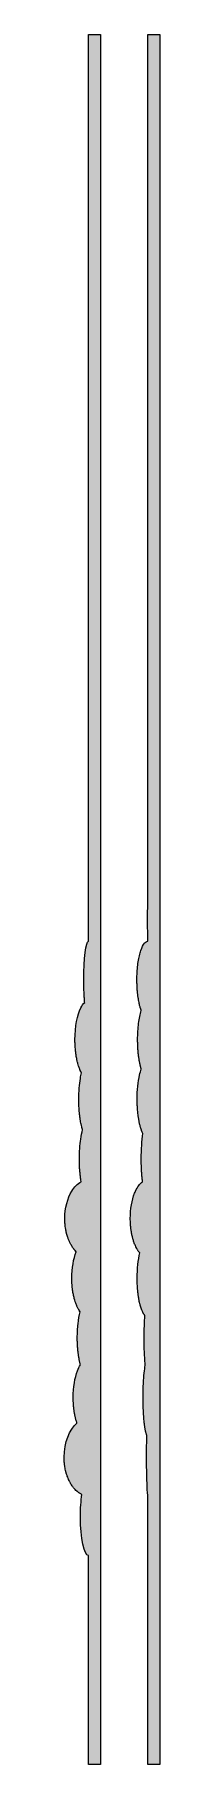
# Model space of a CAD drawing. Header units: inches. Extents: x -5 to 584, y 0 to 596.
# Drawn here: x 312 to 344, y 0 to 580 of the extents above; entities that cross this region are included whole.
import ezdxf

# ---------------------------------------------------------------- set-up
doc = ezdxf.new("R2010")
doc.units = ezdxf.units.IN
doc.header["$MEASUREMENT"] = 0
doc.layers.add('Layer 1', color=7, linetype='Continuous')

# ---------------------------------------------------------------- blocks, each defined once
blk = doc.blocks.new('block 2')
at = {"layer": 'Layer 1', "true_color": 0xff0000}
h = blk.add_hatch(color=1, dxfattribs=at)
h.dxf.hatch_style = 2
edge = h.paths.add_edge_path()
edge.add_spline(control_points=[(320, 580), (320, 580), (320, 580), (320, 580), (320, 580), (320, 316), (320, 316), (319.98, 316), (319.97, 312.16), (319.96, 306.87), (319.96, 305.64), (319.96, 304.35), (319.96, 303), (319.96, 301.65), (319.96, 300.36), (319.96, 299.13), (319.97, 293.84), (319.98, 290), (320, 290), (320, 290), (320, 276), (320, 276), (319.11, 276), (318.39, 270.18), (318.39, 263), (318.39, 262.37), (318.4, 261.76), (318.41, 261.16), (318.41, 261.02), (318.41, 260.89), (318.42, 260.75), (318.43, 260.16), (318.45, 259.59), (318.47, 259.04), (318.47, 258.96), (318.48, 258.89), (318.48, 258.81), (318.5, 258.31), (318.53, 257.82), (318.55, 257.35), (318.56, 257.28), (318.56, 257.21), (318.56, 257.14), (318.57, 257.1), (318.57, 257.07), (318.57, 257.03), (318.61, 256.52), (318.64, 256.03), (318.68, 255.56), (318.69, 255.53), (318.69, 255.49), (318.69, 255.46), (318.22, 255.06), (317.77, 254.45), (317.38, 253.67), (316.19, 251.32), (315.41, 247.42), (315.41, 243), (315.41, 243), (315.41, 242.99), (315.41, 242.99), (315.41, 242.46), (315.43, 241.95), (315.45, 241.44), (315.45, 241.28), (315.46, 241.13), (315.47, 240.97), (315.49, 240.6), (315.52, 240.24), (315.55, 239.89), (315.56, 239.73), (315.58, 239.57), (315.59, 239.42), (315.63, 239.01), (315.68, 238.62), (315.74, 238.23), (315.75, 238.15), (315.75, 238.07), (315.77, 237.99), (315.83, 237.54), (315.91, 237.09), (316, 236.66), (316.02, 236.54), (316.05, 236.43), (316.07, 236.31), (316.14, 236), (316.21, 235.69), (316.28, 235.4), (316.3, 235.33), (316.31, 235.26), (316.33, 235.19), (316.35, 235.13), (316.37, 235.08), (316.38, 235.02), (316.47, 234.72), (316.55, 234.43), (316.64, 234.16), (316.67, 234.07), (316.7, 233.98), (316.73, 233.89), (316.85, 233.54), (316.98, 233.22), (317.11, 232.91), (317.14, 232.84), (317.17, 232.77), (317.21, 232.71), (317.31, 232.47), (317.42, 232.25), (317.54, 232.04), (317.56, 232), (317.58, 231.95), (317.6, 231.91), (317.46, 231.33), (317.34, 230.7), (317.23, 230.02), (316.9, 228), (316.71, 225.59), (316.71, 223), (316.71, 222.51), (316.71, 222.04), (316.73, 221.56), (316.73, 221.41), (316.74, 221.25), (316.74, 221.1), (316.76, 220.79), (316.77, 220.47), (316.79, 220.17), (316.8, 219.99), (316.81, 219.82), (316.82, 219.65), (316.84, 219.37), (316.86, 219.09), (316.88, 218.82), (316.9, 218.65), (316.91, 218.48), (316.93, 218.31), (316.96, 218.04), (316.98, 217.78), (317.01, 217.53), (317.03, 217.37), (317.05, 217.2), (317.07, 217.05), (317.11, 216.79), (317.15, 216.53), (317.18, 216.29), (317.2, 216.15), (317.22, 216), (317.25, 215.87), (317.3, 215.58), (317.35, 215.31), (317.4, 215.03), (317.42, 214.95), (317.43, 214.86), (317.45, 214.77), (317.52, 214.42), (317.6, 214.09), (317.68, 213.77), (317.7, 213.7), (317.72, 213.63), (317.74, 213.55), (317.81, 213.32), (317.87, 213.09), (317.94, 212.88), (317.94, 212.85), (317.95, 212.82), (317.96, 212.79), (317.72, 211.89), (317.51, 210.84), (317.34, 209.67), (317.06, 207.72), (316.9, 205.44), (316.9, 203), (316.9, 202.36), (316.92, 201.74), (316.94, 201.12), (316.94, 200.99), (316.95, 200.86), (316.95, 200.73), (316.98, 200.14), (317.01, 199.55), (317.05, 198.99), (317.06, 198.9), (317.07, 198.81), (317.08, 198.72), (317.12, 198.21), (317.17, 197.72), (317.23, 197.24), (317.24, 197.15), (317.25, 197.05), (317.26, 196.96), (317.32, 196.45), (317.4, 195.96), (317.48, 195.48), (317.48, 195.44), (317.49, 195.39), (317.49, 195.35), (316.3, 194.71), (315.23, 193.62), (314.35, 192.21), (312.9, 189.86), (312, 186.6), (312, 183), (312, 182.47), (312.03, 181.94), (312.06, 181.43), (312.08, 181.27), (312.09, 181.12), (312.11, 180.96), (312.14, 180.59), (312.19, 180.23), (312.24, 179.86), (312.27, 179.71), (312.29, 179.56), (312.32, 179.41), (312.39, 178.98), (312.48, 178.55), (312.58, 178.14), (312.6, 178.09), (312.61, 178.03), (312.62, 177.98), (312.74, 177.51), (312.88, 177.07), (313.03, 176.64), (313.07, 176.51), (313.12, 176.39), (313.16, 176.27), (313.28, 175.96), (313.4, 175.66), (313.54, 175.36), (313.59, 175.23), (313.65, 175.11), (313.71, 174.99), (313.86, 174.67), (314.03, 174.36), (314.2, 174.07), (314.24, 174), (314.27, 173.93), (314.31, 173.86), (314.52, 173.51), (314.75, 173.19), (314.99, 172.88), (315.05, 172.79), (315.12, 172.72), (315.18, 172.64), (315.36, 172.42), (315.55, 172.21), (315.74, 172.01), (315.79, 171.96), (315.83, 171.91), (315.87, 171.86), (314.93, 169.54), (314.35, 166.43), (314.35, 163), (314.35, 162.46), (314.37, 161.93), (314.4, 161.4), (314.41, 161.25), (314.42, 161.09), (314.43, 160.94), (314.46, 160.56), (314.49, 160.18), (314.53, 159.8), (314.55, 159.66), (314.56, 159.51), (314.58, 159.37), (314.64, 158.87), (314.71, 158.39), (314.8, 157.92), (314.81, 157.89), (314.81, 157.87), (314.82, 157.84), (314.9, 157.4), (315, 156.98), (315.1, 156.56), (315.13, 156.43), (315.17, 156.31), (315.2, 156.18), (315.29, 155.86), (315.38, 155.54), (315.48, 155.24), (315.51, 155.13), (315.55, 155.02), (315.59, 154.91), (315.72, 154.51), (315.86, 154.14), (316.02, 153.78), (316.04, 153.74), (316.05, 153.71), (316.07, 153.67), (316.21, 153.36), (316.36, 153.07), (316.51, 152.79), (316.53, 152.75), (316.55, 152.7), (316.57, 152.66), (316.61, 152.61), (316.64, 152.57), (316.67, 152.52), (316.8, 152.29), (316.94, 152.08), (317.08, 151.89), (317.12, 151.84), (317.15, 151.78), (317.18, 151.73), (316.88, 150.58), (316.63, 149.24), (316.46, 147.76), (316.29, 146.29), (316.2, 144.68), (316.2, 143), (316.2, 142.56), (316.2, 142.12), (316.22, 141.69), (316.22, 141.55), (316.23, 141.42), (316.23, 141.28), (316.24, 140.99), (316.26, 140.7), (316.27, 140.42), (316.28, 140.25), (316.3, 140.09), (316.31, 139.93), (316.33, 139.68), (316.34, 139.43), (316.36, 139.19), (316.38, 139.02), (316.4, 138.85), (316.41, 138.69), (316.44, 138.46), (316.46, 138.23), (316.49, 138.01), (316.51, 137.84), (316.53, 137.68), (316.56, 137.51), (316.58, 137.33), (316.6, 137.14), (316.63, 136.97), (316.63, 136.94), (316.64, 136.91), (316.64, 136.88), (316.67, 136.72), (316.7, 136.56), (316.73, 136.4), (316.76, 136.21), (316.79, 136.01), (316.83, 135.82), (316.86, 135.67), (316.89, 135.52), (316.92, 135.37), (316.96, 135.19), (317, 135), (317.04, 134.83), (317.08, 134.68), (317.11, 134.55), (317.15, 134.41), (317.18, 134.28), (317.22, 134.14), (317.25, 134.02), (316.89, 133.44), (316.55, 132.76), (316.26, 131.98), (315.37, 129.64), (314.82, 126.48), (314.82, 123), (314.82, 122.57), (314.83, 122.14), (314.85, 121.73), (314.85, 121.59), (314.86, 121.45), (314.87, 121.32), (314.89, 121.04), (314.9, 120.76), (314.92, 120.49), (314.93, 120.33), (314.95, 120.17), (314.97, 120.01), (314.99, 119.77), (315.01, 119.52), (315.04, 119.29), (315.06, 119.12), (315.08, 118.96), (315.1, 118.8), (315.14, 118.58), (315.17, 118.35), (315.2, 118.13), (315.23, 117.97), (315.26, 117.81), (315.28, 117.66), (315.32, 117.45), (315.36, 117.24), (315.4, 117.03), (315.44, 116.88), (315.47, 116.72), (315.5, 116.57), (315.55, 116.37), (315.6, 116.18), (315.65, 115.99), (315.68, 115.84), (315.72, 115.7), (315.76, 115.55), (315.81, 115.36), (315.87, 115.18), (315.93, 115), (315.97, 114.87), (316.01, 114.73), (316.05, 114.6), (316.07, 114.55), (316.08, 114.5), (316.1, 114.45), (313.52, 112.26), (311.76, 107.95), (311.76, 103), (311.76, 102.58), (311.78, 102.18), (311.8, 101.77), (311.81, 101.64), (311.82, 101.51), (311.83, 101.39), (311.86, 101.11), (311.88, 100.84), (311.91, 100.57), (311.93, 100.42), (311.95, 100.28), (311.97, 100.13), (312.01, 99.88), (312.05, 99.63), (312.09, 99.38), (312.12, 99.25), (312.14, 99.11), (312.17, 98.97), (312.23, 98.71), (312.29, 98.45), (312.35, 98.2), (312.38, 98.09), (312.4, 97.97), (312.43, 97.87), (312.53, 97.51), (312.64, 97.16), (312.75, 96.82), (312.77, 96.78), (312.79, 96.74), (312.8, 96.7), (312.9, 96.4), (313.02, 96.11), (313.14, 95.83), (313.18, 95.72), (313.23, 95.61), (313.28, 95.51), (313.37, 95.3), (313.47, 95.09), (313.57, 94.89), (313.63, 94.78), (313.69, 94.67), (313.75, 94.56), (313.85, 94.37), (313.96, 94.18), (314.07, 94), (314.13, 93.9), (314.19, 93.8), (314.25, 93.7), (314.38, 93.51), (314.51, 93.32), (314.64, 93.14), (314.69, 93.07), (314.74, 93), (314.8, 92.93), (314.98, 92.69), (315.18, 92.45), (315.38, 92.24), (315.42, 92.2), (315.46, 92.16), (315.5, 92.12), (315.66, 91.95), (315.83, 91.79), (316.01, 91.63), (316.08, 91.57), (316.16, 91.51), (316.23, 91.45), (316.38, 91.33), (316.52, 91.22), (316.67, 91.11), (316.76, 91.05), (316.84, 91), (316.93, 90.94), (317.08, 90.85), (317.23, 90.76), (317.39, 90.68), (317.47, 90.63), (317.56, 90.59), (317.64, 90.55), (317.68, 90.53), (317.72, 90.51), (317.76, 90.49), (317.44, 88.37), (317.25, 85.79), (317.25, 83), (317.25, 75.82), (318.48, 70), (320, 70), (320, 70), (320, 0), (320, 0), (320, 0), (324, 0), (324, 0), (324, 0), (324, 0), (324, 0), (324, 0), (324, 580), (324, 580), (324, 580), (324, 580), (324, 580), (324, 580), (320, 580), (320, 580)], knot_values=[0, 0, 0, 0, 1, 1, 1, 2, 2, 2, 3, 3, 3, 4, 4, 4, 5, 5, 5, 6, 6, 6, 7, 7, 7, 8, 8, 8, 9, 9, 9, 10, 10, 10, 11, 11, 11, 12, 12, 12, 13, 13, 13, 14, 14, 14, 15, 15, 15, 16, 16, 16, 17, 17, 17, 18, 18, 18, 19, 19, 19, 20, 20, 20, 21, 21, 21, 22, 22, 22, 23, 23, 23, 24, 24, 24, 25, 25, 25, 26, 26, 26, 27, 27, 27, 28, 28, 28, 29, 29, 29, 30, 30, 30, 31, 31, 31, 32, 32, 32, 33, 33, 33, 34, 34, 34, 35, 35, 35, 36, 36, 36, 37, 37, 37, 38, 38, 38, 39, 39, 39, 40, 40, 40, 41, 41, 41, 42, 42, 42, 43, 43, 43, 44, 44, 44, 45, 45, 45, 46, 46, 46, 47, 47, 47, 48, 48, 48, 49, 49, 49, 50, 50, 50, 51, 51, 51, 52, 52, 52, 53, 53, 53, 54, 54, 54, 55, 55, 55, 56, 56, 56, 57, 57, 57, 58, 58, 58, 59, 59, 59, 60, 60, 60, 61, 61, 61, 62, 62, 62, 63, 63, 63, 64, 64, 64, 65, 65, 65, 66, 66, 66, 67, 67, 67, 68, 68, 68, 69, 69, 69, 70, 70, 70, 71, 71, 71, 72, 72, 72, 73, 73, 73, 74, 74, 74, 75, 75, 75, 76, 76, 76, 77, 77, 77, 78, 78, 78, 79, 79, 79, 80, 80, 80, 81, 81, 81, 82, 82, 82, 83, 83, 83, 84, 84, 84, 85, 85, 85, 86, 86, 86, 87, 87, 87, 88, 88, 88, 89, 89, 89, 90, 90, 90, 91, 91, 91, 92, 92, 92, 93, 93, 93, 94, 94, 94, 95, 95, 95, 96, 96, 96, 97, 97, 97, 98, 98, 98, 99, 99, 99, 100, 100, 100, 101, 101, 101, 102, 102, 102, 103, 103, 103, 104, 104, 104, 105, 105, 105, 106, 106, 106, 107, 107, 107, 108, 108, 108, 109, 109, 109, 110, 110, 110, 111, 111, 111, 112, 112, 112, 113, 113, 113, 114, 114, 114, 115, 115, 115, 116, 116, 116, 117, 117, 117, 118, 118, 118, 119, 119, 119, 120, 120, 120, 121, 121, 121, 122, 122, 122, 123, 123, 123, 124, 124, 124, 125, 125, 125, 126, 126, 126, 127, 127, 127, 128, 128, 128, 129, 129, 129, 130, 130, 130, 131, 131, 131, 132, 132, 132, 133, 133, 133, 134, 134, 134, 135, 135, 135, 136, 136, 136, 137, 137, 137, 138, 138, 138, 139, 139, 139, 140, 140, 140, 141, 141, 141, 142, 142, 142, 143, 143, 143, 144, 144, 144, 145, 145, 145, 146, 146, 146, 147, 147, 147, 148, 148, 148, 149, 149, 149, 150, 150, 150, 151, 151, 151, 152, 152, 152, 153, 153, 153, 154, 154, 154, 155, 155, 155, 156, 156, 156, 157, 157, 157, 158, 158, 158, 159, 159, 159, 160, 160, 160, 161, 161, 161, 162, 162, 162, 163, 163, 163, 164, 164, 164, 165, 165, 165, 166, 166, 166, 167, 167, 167, 168, 168, 168, 169, 169, 169, 170, 170, 170, 171, 171, 171, 172, 172, 172, 172], degree=3, periodic=1)
h = blk.add_hatch(color=1, dxfattribs=at)
h.dxf.hatch_style = 2
edge = h.paths.add_edge_path()
edge.add_spline(control_points=[(340, 316), (339.96, 316), (339.92, 310.18), (339.92, 303), (339.92, 302.56), (339.92, 302.13), (339.92, 301.7), (339.92, 301.56), (339.92, 301.42), (339.92, 301.28), (339.92, 301.02), (339.92, 300.75), (339.92, 300.5), (339.92, 300.33), (339.92, 300.17), (339.92, 300.01), (339.92, 299.73), (339.92, 299.45), (339.93, 299.18), (339.93, 299.11), (339.93, 299.03), (339.93, 298.96), (339.93, 298.72), (339.93, 298.49), (339.93, 298.26), (339.93, 298.19), (339.93, 298.12), (339.93, 298.05), (339.93, 297.94), (339.93, 297.83), (339.93, 297.72), (339.93, 297.45), (339.93, 297.19), (339.93, 296.93), (339.93, 296.8), (339.93, 296.67), (339.93, 296.55), (339.93, 296.35), (339.93, 296.15), (339.93, 295.96), (339.93, 295.79), (339.94, 295.62), (339.94, 295.46), (339.94, 295.29), (339.94, 295.13), (339.94, 294.96), (339.94, 294.82), (339.94, 294.67), (339.94, 294.53), (339.94, 294.46), (339.94, 294.37), (339.94, 294.3), (339.93, 293.74), (339.92, 293.05), (339.92, 292.27), (339.91, 291.09), (339.9, 289.68), (339.89, 288.11), (339.89, 286.54), (339.88, 284.81), (339.88, 283), (339.88, 282.9), (339.88, 282.81), (339.88, 282.72), (339.88, 282.25), (339.88, 281.8), (339.88, 281.35), (339.88, 281.17), (339.88, 281), (339.88, 280.83), (339.88, 280.42), (339.89, 280.02), (339.89, 279.63), (339.89, 279.48), (339.89, 279.32), (339.89, 279.17), (339.89, 278.67), (339.89, 278.18), (339.89, 277.7), (339.89, 277.66), (339.89, 277.62), (339.89, 277.58), (339.89, 277.5), (339.89, 277.43), (339.89, 277.35), (339.9, 276.98), (339.9, 276.62), (339.9, 276.26), (339.9, 276.18), (339.9, 276.08), (339.9, 276), (339.52, 275.96), (339.16, 275.73), (338.82, 275.33), (338.36, 274.8), (337.95, 273.98), (337.59, 272.92), (337.5, 272.65), (337.42, 272.37), (337.33, 272.08), (337.17, 271.49), (337.02, 270.85), (336.89, 270.17), (336.76, 269.48), (336.65, 268.75), (336.56, 267.98), (336.38, 266.45), (336.27, 264.77), (336.27, 263), (336.27, 262.99), (336.27, 262.98), (336.27, 262.97), (336.28, 262.5), (336.28, 262.03), (336.3, 261.56), (336.3, 261.4), (336.31, 261.25), (336.32, 261.09), (336.33, 260.78), (336.35, 260.47), (336.37, 260.17), (336.38, 259.99), (336.39, 259.82), (336.4, 259.64), (336.43, 259.36), (336.45, 259.09), (336.48, 258.82), (336.48, 258.74), (336.49, 258.65), (336.5, 258.57), (336.51, 258.48), (336.52, 258.39), (336.53, 258.3), (336.56, 258.04), (336.59, 257.78), (336.62, 257.52), (336.65, 257.36), (336.67, 257.2), (336.69, 257.04), (336.73, 256.78), (336.77, 256.53), (336.82, 256.28), (336.83, 256.17), (336.85, 256.06), (336.87, 255.96), (336.87, 255.93), (336.88, 255.9), (336.89, 255.86), (336.94, 255.57), (337, 255.29), (337.06, 255.01), (337.08, 254.93), (337.1, 254.84), (337.12, 254.76), (337.2, 254.42), (337.29, 254.08), (337.38, 253.77), (337.38, 253.75), (337.39, 253.74), (337.39, 253.73), (337.41, 253.66), (337.43, 253.59), (337.46, 253.52), (337.52, 253.3), (337.59, 253.08), (337.67, 252.87), (337.68, 252.84), (337.69, 252.8), (337.7, 252.78), (337.33, 251.58), (337.04, 250.11), (336.83, 248.46), (336.62, 246.8), (336.51, 244.95), (336.51, 243), (336.51, 242.98), (336.51, 242.97), (336.51, 242.95), (336.51, 242.5), (336.52, 242.05), (336.53, 241.61), (336.54, 241.45), (336.54, 241.29), (336.55, 241.13), (336.56, 240.84), (336.57, 240.54), (336.59, 240.26), (336.6, 240.07), (336.61, 239.9), (336.63, 239.72), (336.64, 239.46), (336.66, 239.2), (336.68, 238.95), (336.7, 238.77), (336.72, 238.59), (336.74, 238.41), (336.76, 238.17), (336.79, 237.94), (336.81, 237.71), (336.84, 237.53), (336.86, 237.36), (336.88, 237.18), (336.91, 236.96), (336.94, 236.74), (336.98, 236.53), (337, 236.36), (337.03, 236.19), (337.06, 236.03), (337.09, 235.82), (337.13, 235.62), (337.17, 235.41), (337.2, 235.26), (337.23, 235.11), (337.26, 234.96), (337.3, 234.76), (337.35, 234.57), (337.39, 234.38), (337.41, 234.29), (337.43, 234.19), (337.46, 234.1), (337.47, 234.05), (337.48, 234.01), (337.49, 233.97), (337.54, 233.78), (337.59, 233.6), (337.64, 233.43), (337.67, 233.34), (337.69, 233.24), (337.72, 233.15), (337.51, 232.56), (337.32, 231.88), (337.16, 231.14), (336.65, 228.91), (336.35, 226.08), (336.35, 223), (336.35, 223), (336.35, 222.99), (336.35, 222.99), (336.35, 222.44), (336.37, 221.9), (336.38, 221.36), (336.39, 221.21), (336.4, 221.06), (336.4, 220.9), (336.42, 220.49), (336.45, 220.08), (336.48, 219.69), (336.49, 219.56), (336.49, 219.43), (336.5, 219.31), (336.55, 218.8), (336.6, 218.31), (336.65, 217.84), (336.67, 217.74), (336.68, 217.65), (336.69, 217.55), (336.74, 217.17), (336.8, 216.79), (336.86, 216.43), (336.88, 216.3), (336.9, 216.17), (336.92, 216.04), (336.99, 215.67), (337.06, 215.3), (337.14, 214.96), (337.15, 214.9), (337.16, 214.83), (337.18, 214.78), (337.27, 214.38), (337.37, 214.01), (337.47, 213.65), (337.5, 213.56), (337.53, 213.47), (337.55, 213.38), (337.64, 213.11), (337.72, 212.85), (337.81, 212.62), (337.84, 212.53), (337.87, 212.44), (337.91, 212.36), (338.02, 212.07), (338.15, 211.79), (338.27, 211.55), (338.28, 211.54), (338.28, 211.53), (338.28, 211.53), (337.94, 209.24), (337.73, 206.26), (337.73, 203), (337.73, 203), (337.73, 202.99), (337.73, 202.99), (337.73, 202.36), (337.74, 201.74), (337.75, 201.13), (337.76, 201), (337.76, 200.86), (337.76, 200.73), (337.78, 200.14), (337.8, 199.56), (337.84, 199), (337.84, 198.91), (337.85, 198.82), (337.85, 198.73), (337.88, 198.23), (337.92, 197.74), (337.96, 197.26), (337.97, 197.17), (337.98, 197.07), (337.99, 196.97), (338.03, 196.46), (338.09, 195.97), (338.14, 195.5), (338.15, 195.46), (338.15, 195.41), (338.16, 195.37), (337.26, 194.73), (336.46, 193.65), (335.8, 192.23), (335.7, 192), (335.59, 191.75), (335.49, 191.5), (334.59, 189.22), (334.04, 186.25), (334.04, 183), (334.04, 183), (334.04, 183), (334.04, 182.99), (334.04, 182.44), (334.06, 181.89), (334.09, 181.35), (334.1, 181.2), (334.11, 181.05), (334.12, 180.9), (334.16, 180.47), (334.2, 180.06), (334.25, 179.65), (334.26, 179.53), (334.27, 179.41), (334.29, 179.29), (334.36, 178.79), (334.44, 178.29), (334.54, 177.82), (334.56, 177.71), (334.58, 177.61), (334.6, 177.51), (334.68, 177.13), (334.77, 176.76), (334.87, 176.4), (334.91, 176.27), (334.94, 176.14), (334.98, 176.02), (335.1, 175.6), (335.23, 175.2), (335.37, 174.83), (335.38, 174.8), (335.38, 174.78), (335.39, 174.76), (335.39, 174.76), (335.39, 174.75), (335.39, 174.75), (335.54, 174.35), (335.71, 173.98), (335.88, 173.62), (335.93, 173.52), (335.98, 173.43), (336.03, 173.33), (336.16, 173.06), (336.31, 172.8), (336.46, 172.56), (336.51, 172.48), (336.55, 172.4), (336.6, 172.33), (336.79, 172.04), (337, 171.76), (337.21, 171.52), (337.22, 171.51), (337.23, 171.49), (337.24, 171.48), (336.69, 169.2), (336.35, 166.24), (336.35, 163), (336.35, 162.59), (336.36, 162.18), (336.37, 161.78), (336.37, 161.65), (336.38, 161.52), (336.38, 161.39), (336.39, 161.12), (336.4, 160.84), (336.42, 160.57), (336.43, 160.43), (336.43, 160.29), (336.44, 160.15), (336.46, 159.89), (336.48, 159.64), (336.5, 159.39), (336.51, 159.26), (336.52, 159.12), (336.53, 158.99), (336.54, 158.93), (336.54, 158.87), (336.55, 158.8), (336.57, 158.58), (336.59, 158.37), (336.62, 158.15), (336.63, 158.07), (336.64, 157.98), (336.65, 157.9), (336.69, 157.56), (336.73, 157.23), (336.78, 156.9), (336.78, 156.89), (336.78, 156.87), (336.79, 156.85), (336.8, 156.77), (336.81, 156.69), (336.83, 156.61), (336.86, 156.41), (336.89, 156.21), (336.92, 156.02), (336.93, 155.96), (336.94, 155.91), (336.95, 155.86), (336.98, 155.74), (337, 155.64), (337.02, 155.53), (337.06, 155.32), (337.1, 155.11), (337.15, 154.91), (337.17, 154.8), (337.2, 154.7), (337.22, 154.59), (337.24, 154.52), (337.25, 154.45), (337.27, 154.39), (337.3, 154.25), (337.34, 154.13), (337.37, 154), (337.39, 153.92), (337.42, 153.83), (337.44, 153.74), (337.45, 153.71), (337.46, 153.68), (337.47, 153.65), (337.53, 153.41), (337.61, 153.19), (337.68, 152.97), (337.68, 152.97), (337.68, 152.97), (337.68, 152.96), (337.76, 152.72), (337.85, 152.5), (337.94, 152.28), (337.97, 152.21), (338, 152.15), (338.02, 152.08), (338.09, 151.94), (338.15, 151.8), (338.22, 151.67), (338.25, 151.6), (338.28, 151.53), (338.32, 151.47), (338.38, 151.35), (338.45, 151.24), (338.51, 151.13), (338.55, 151.08), (338.58, 151.02), (338.62, 150.97), (338.7, 150.86), (338.77, 150.76), (338.85, 150.66), (338.88, 150.63), (338.9, 150.6), (338.93, 150.57), (338.94, 150.57), (338.94, 150.56), (338.95, 150.55), (338.79, 148.42), (338.71, 145.82), (338.71, 143), (338.71, 141.31), (338.74, 139.71), (338.8, 138.23), (338.8, 138.14), (338.8, 138.03), (338.81, 137.94), (338.84, 137.28), (338.87, 136.65), (338.91, 136.06), (338.91, 135.95), (338.92, 135.84), (338.93, 135.73), (338.93, 135.66), (338.94, 135.6), (338.94, 135.53), (338.98, 134.92), (339.03, 134.34), (339.08, 133.81), (338.81, 132.35), (338.59, 130.25), (338.47, 127.79), (338.39, 126.3), (338.35, 124.69), (338.35, 123), (338.35, 122.58), (338.36, 122.17), (338.36, 121.76), (338.36, 121.62), (338.37, 121.49), (338.37, 121.35), (338.37, 121.08), (338.38, 120.81), (338.38, 120.55), (338.39, 120.4), (338.39, 120.25), (338.4, 120.1), (338.4, 119.85), (338.41, 119.61), (338.42, 119.36), (338.42, 119.22), (338.43, 119.07), (338.44, 118.92), (338.45, 118.68), (338.46, 118.45), (338.47, 118.21), (338.48, 118.08), (338.48, 117.94), (338.49, 117.8), (338.5, 117.55), (338.52, 117.3), (338.54, 117.06), (338.54, 116.95), (338.55, 116.85), (338.56, 116.75), (338.58, 116.4), (338.61, 116.07), (338.63, 115.75), (338.64, 115.7), (338.64, 115.66), (338.64, 115.62), (338.67, 115.34), (338.69, 115.07), (338.72, 114.81), (338.73, 114.71), (338.74, 114.61), (338.75, 114.51), (338.78, 114.32), (338.8, 114.12), (338.82, 113.94), (338.83, 113.83), (338.85, 113.73), (338.86, 113.63), (338.88, 113.46), (338.91, 113.29), (338.93, 113.14), (338.94, 113.04), (338.96, 112.94), (338.97, 112.84), (339, 112.69), (339.02, 112.54), (339.05, 112.39), (339.06, 112.31), (339.08, 112.23), (339.09, 112.15), (339.12, 111.99), (339.15, 111.85), (339.19, 111.71), (339.2, 111.65), (339.21, 111.6), (339.22, 111.55), (339.26, 111.36), (339.31, 111.19), (339.36, 111.04), (339.37, 111), (339.38, 110.98), (339.39, 110.94), (339.42, 110.83), (339.46, 110.72), (339.5, 110.62), (339.51, 110.58), (339.53, 110.55), (339.55, 110.51), (339.57, 110.46), (339.59, 110.4), (339.61, 110.36), (339.56, 108.27), (339.53, 105.73), (339.53, 103), (339.53, 95.82), (339.74, 90), (340, 90), (340, 90), (340, 0), (340, 0), (340, 0), (344, 0), (344, 0), (344, 0), (344, 580), (344, 580), (344, 580), (340, 580), (340, 580), (340, 580), (340, 316), (340, 316)], knot_values=[0, 0, 0, 0, 1, 1, 1, 2, 2, 2, 3, 3, 3, 4, 4, 4, 5, 5, 5, 6, 6, 6, 7, 7, 7, 8, 8, 8, 9, 9, 9, 10, 10, 10, 11, 11, 11, 12, 12, 12, 13, 13, 13, 14, 14, 14, 15, 15, 15, 16, 16, 16, 17, 17, 17, 18, 18, 18, 19, 19, 19, 20, 20, 20, 21, 21, 21, 22, 22, 22, 23, 23, 23, 24, 24, 24, 25, 25, 25, 26, 26, 26, 27, 27, 27, 28, 28, 28, 29, 29, 29, 30, 30, 30, 31, 31, 31, 32, 32, 32, 33, 33, 33, 34, 34, 34, 35, 35, 35, 36, 36, 36, 37, 37, 37, 38, 38, 38, 39, 39, 39, 40, 40, 40, 41, 41, 41, 42, 42, 42, 43, 43, 43, 44, 44, 44, 45, 45, 45, 46, 46, 46, 47, 47, 47, 48, 48, 48, 49, 49, 49, 50, 50, 50, 51, 51, 51, 52, 52, 52, 53, 53, 53, 54, 54, 54, 55, 55, 55, 56, 56, 56, 57, 57, 57, 58, 58, 58, 59, 59, 59, 60, 60, 60, 61, 61, 61, 62, 62, 62, 63, 63, 63, 64, 64, 64, 65, 65, 65, 66, 66, 66, 67, 67, 67, 68, 68, 68, 69, 69, 69, 70, 70, 70, 71, 71, 71, 72, 72, 72, 73, 73, 73, 74, 74, 74, 75, 75, 75, 76, 76, 76, 77, 77, 77, 78, 78, 78, 79, 79, 79, 80, 80, 80, 81, 81, 81, 82, 82, 82, 83, 83, 83, 84, 84, 84, 85, 85, 85, 86, 86, 86, 87, 87, 87, 88, 88, 88, 89, 89, 89, 90, 90, 90, 91, 91, 91, 92, 92, 92, 93, 93, 93, 94, 94, 94, 95, 95, 95, 96, 96, 96, 97, 97, 97, 98, 98, 98, 99, 99, 99, 100, 100, 100, 101, 101, 101, 102, 102, 102, 103, 103, 103, 104, 104, 104, 105, 105, 105, 106, 106, 106, 107, 107, 107, 108, 108, 108, 109, 109, 109, 110, 110, 110, 111, 111, 111, 112, 112, 112, 113, 113, 113, 114, 114, 114, 115, 115, 115, 116, 116, 116, 117, 117, 117, 118, 118, 118, 119, 119, 119, 120, 120, 120, 121, 121, 121, 122, 122, 122, 123, 123, 123, 124, 124, 124, 125, 125, 125, 126, 126, 126, 127, 127, 127, 128, 128, 128, 129, 129, 129, 130, 130, 130, 131, 131, 131, 132, 132, 132, 133, 133, 133, 134, 134, 134, 135, 135, 135, 136, 136, 136, 137, 137, 137, 138, 138, 138, 139, 139, 139, 140, 140, 140, 141, 141, 141, 142, 142, 142, 143, 143, 143, 144, 144, 144, 145, 145, 145, 146, 146, 146, 147, 147, 147, 148, 148, 148, 149, 149, 149, 150, 150, 150, 151, 151, 151, 152, 152, 152, 153, 153, 153, 154, 154, 154, 155, 155, 155, 156, 156, 156, 157, 157, 157, 158, 158, 158, 159, 159, 159, 160, 160, 160, 161, 161, 161, 162, 162, 162, 163, 163, 163, 164, 164, 164, 165, 165, 165, 166, 166, 166, 167, 167, 167, 168, 168, 168, 169, 169, 169, 170, 170, 170, 171, 171, 171, 172, 172, 172, 173, 173, 173, 174, 174, 174, 175, 175, 175, 176, 176, 176, 177, 177, 177, 178, 178, 178, 179, 179, 179, 180, 180, 180, 181, 181, 181, 182, 182, 182, 183, 183, 183, 184, 184, 184, 185, 185, 185, 186, 186, 186, 187, 187, 187, 188, 188, 188, 189, 189, 189, 190, 190, 190, 191, 191, 191, 192, 192, 192, 193, 193, 193, 194, 194, 194, 195, 195, 195, 196, 196, 196, 197, 197, 197, 198, 198, 198, 199, 199, 199, 200, 200, 200, 201, 201, 201, 202, 202, 202, 202], degree=3, periodic=1)
at = {"layer": 'Layer 1', "lineweight": 0}
for points, knots in [([(320, 580), (320, 580), (320, 580), (320, 580), (320, 580), (320, 316), (320, 316), (319.98, 316), (319.97, 312.16), (319.96, 306.87), (319.96, 305.64), (319.96, 304.35), (319.96, 303), (319.96, 301.65), (319.96, 300.36), (319.96, 299.13), (319.97, 293.84), (319.98, 290), (320, 290), (320, 290), (320, 276), (320, 276), (319.11, 276), (318.39, 270.18), (318.39, 263), (318.39, 262.37), (318.4, 261.76), (318.41, 261.16), (318.41, 261.02), (318.41, 260.89), (318.42, 260.75), (318.43, 260.16), (318.45, 259.59), (318.47, 259.04), (318.47, 258.96), (318.48, 258.89), (318.48, 258.81), (318.5, 258.31), (318.53, 257.82), (318.55, 257.35), (318.56, 257.28), (318.56, 257.21), (318.56, 257.14), (318.57, 257.1), (318.57, 257.07), (318.57, 257.03), (318.61, 256.52), (318.64, 256.03), (318.68, 255.56), (318.69, 255.53), (318.69, 255.49), (318.69, 255.46), (318.22, 255.06), (317.77, 254.45), (317.38, 253.67), (316.19, 251.32), (315.41, 247.42), (315.41, 243), (315.41, 243), (315.41, 242.99), (315.41, 242.99), (315.41, 242.46), (315.43, 241.95), (315.45, 241.44), (315.45, 241.28), (315.46, 241.13), (315.47, 240.97), (315.49, 240.6), (315.52, 240.24), (315.55, 239.89), (315.56, 239.73), (315.58, 239.57), (315.59, 239.42), (315.63, 239.01), (315.68, 238.62), (315.74, 238.23), (315.75, 238.15), (315.75, 238.07), (315.77, 237.99), (315.83, 237.54), (315.91, 237.09), (316, 236.66), (316.02, 236.54), (316.05, 236.43), (316.07, 236.31), (316.14, 236), (316.21, 235.69), (316.28, 235.4), (316.3, 235.33), (316.31, 235.26), (316.33, 235.19), (316.35, 235.13), (316.37, 235.08), (316.38, 235.02), (316.47, 234.72), (316.55, 234.43), (316.64, 234.16), (316.67, 234.07), (316.7, 233.98), (316.73, 233.89), (316.85, 233.54), (316.98, 233.22), (317.11, 232.91), (317.14, 232.84), (317.17, 232.77), (317.21, 232.71), (317.31, 232.47), (317.42, 232.25), (317.54, 232.04), (317.56, 232), (317.58, 231.95), (317.6, 231.91), (317.46, 231.33), (317.34, 230.7), (317.23, 230.02), (316.9, 228), (316.71, 225.59), (316.71, 223), (316.71, 222.51), (316.71, 222.04), (316.73, 221.56), (316.73, 221.41), (316.74, 221.25), (316.74, 221.1), (316.76, 220.79), (316.77, 220.47), (316.79, 220.17), (316.8, 219.99), (316.81, 219.82), (316.82, 219.65), (316.84, 219.37), (316.86, 219.09), (316.88, 218.82), (316.9, 218.65), (316.91, 218.48), (316.93, 218.31), (316.96, 218.04), (316.98, 217.78), (317.01, 217.53), (317.03, 217.37), (317.05, 217.2), (317.07, 217.05), (317.11, 216.79), (317.15, 216.53), (317.18, 216.29), (317.2, 216.15), (317.22, 216), (317.25, 215.87), (317.3, 215.58), (317.35, 215.31), (317.4, 215.03), (317.42, 214.95), (317.43, 214.86), (317.45, 214.77), (317.52, 214.42), (317.6, 214.09), (317.68, 213.77), (317.7, 213.7), (317.72, 213.63), (317.74, 213.55), (317.81, 213.32), (317.87, 213.09), (317.94, 212.88), (317.94, 212.85), (317.95, 212.82), (317.96, 212.79), (317.72, 211.89), (317.51, 210.84), (317.34, 209.67), (317.06, 207.72), (316.9, 205.44), (316.9, 203), (316.9, 202.36), (316.92, 201.74), (316.94, 201.12), (316.94, 200.99), (316.95, 200.86), (316.95, 200.73), (316.98, 200.14), (317.01, 199.55), (317.05, 198.99), (317.06, 198.9), (317.07, 198.81), (317.08, 198.72), (317.12, 198.21), (317.17, 197.72), (317.23, 197.24), (317.24, 197.15), (317.25, 197.05), (317.26, 196.96), (317.32, 196.45), (317.4, 195.96), (317.48, 195.48), (317.48, 195.44), (317.49, 195.39), (317.49, 195.35), (316.3, 194.71), (315.23, 193.62), (314.35, 192.21), (312.9, 189.86), (312, 186.6), (312, 183), (312, 182.47), (312.03, 181.94), (312.06, 181.43), (312.08, 181.27), (312.09, 181.12), (312.11, 180.96), (312.14, 180.59), (312.19, 180.23), (312.24, 179.86), (312.27, 179.71), (312.29, 179.56), (312.32, 179.41), (312.39, 178.98), (312.48, 178.55), (312.58, 178.14), (312.6, 178.09), (312.61, 178.03), (312.62, 177.98), (312.74, 177.51), (312.88, 177.07), (313.03, 176.64), (313.07, 176.51), (313.12, 176.39), (313.16, 176.27), (313.28, 175.96), (313.4, 175.66), (313.54, 175.36), (313.59, 175.23), (313.65, 175.11), (313.71, 174.99), (313.86, 174.67), (314.03, 174.36), (314.2, 174.07), (314.24, 174), (314.27, 173.93), (314.31, 173.86), (314.52, 173.51), (314.75, 173.19), (314.99, 172.88), (315.05, 172.79), (315.12, 172.72), (315.18, 172.64), (315.36, 172.42), (315.55, 172.21), (315.74, 172.01), (315.79, 171.96), (315.83, 171.91), (315.87, 171.86), (314.93, 169.54), (314.35, 166.43), (314.35, 163), (314.35, 162.46), (314.37, 161.93), (314.4, 161.4), (314.41, 161.25), (314.42, 161.09), (314.43, 160.94), (314.46, 160.56), (314.49, 160.18), (314.53, 159.8), (314.55, 159.66), (314.56, 159.51), (314.58, 159.37), (314.64, 158.87), (314.71, 158.39), (314.8, 157.92), (314.81, 157.89), (314.81, 157.87), (314.82, 157.84), (314.9, 157.4), (315, 156.98), (315.1, 156.56), (315.13, 156.43), (315.17, 156.31), (315.2, 156.18), (315.29, 155.86), (315.38, 155.54), (315.48, 155.24), (315.51, 155.13), (315.55, 155.02), (315.59, 154.91), (315.72, 154.51), (315.86, 154.14), (316.02, 153.78), (316.04, 153.74), (316.05, 153.71), (316.07, 153.67), (316.21, 153.36), (316.36, 153.07), (316.51, 152.79), (316.53, 152.75), (316.55, 152.7), (316.57, 152.66), (316.61, 152.61), (316.64, 152.57), (316.67, 152.52), (316.8, 152.29), (316.94, 152.08), (317.08, 151.89), (317.12, 151.84), (317.15, 151.78), (317.18, 151.73), (316.88, 150.58), (316.63, 149.24), (316.46, 147.76), (316.29, 146.29), (316.2, 144.68), (316.2, 143), (316.2, 142.56), (316.2, 142.12), (316.22, 141.69), (316.22, 141.55), (316.23, 141.42), (316.23, 141.28), (316.24, 140.99), (316.26, 140.7), (316.27, 140.42), (316.28, 140.25), (316.3, 140.09), (316.31, 139.93), (316.33, 139.68), (316.34, 139.43), (316.36, 139.19), (316.38, 139.02), (316.4, 138.85), (316.41, 138.69), (316.44, 138.46), (316.46, 138.23), (316.49, 138.01), (316.51, 137.84), (316.53, 137.68), (316.56, 137.51), (316.58, 137.33), (316.6, 137.14), (316.63, 136.97), (316.63, 136.94), (316.64, 136.91), (316.64, 136.88), (316.67, 136.72), (316.7, 136.56), (316.73, 136.4), (316.76, 136.21), (316.79, 136.01), (316.83, 135.82), (316.86, 135.67), (316.89, 135.52), (316.92, 135.37), (316.96, 135.19), (317, 135), (317.04, 134.83), (317.08, 134.68), (317.11, 134.55), (317.15, 134.41), (317.18, 134.28), (317.22, 134.14), (317.25, 134.02), (316.89, 133.44), (316.55, 132.76), (316.26, 131.98), (315.37, 129.64), (314.82, 126.48), (314.82, 123), (314.82, 122.57), (314.83, 122.14), (314.85, 121.73), (314.85, 121.59), (314.86, 121.45), (314.87, 121.32), (314.89, 121.04), (314.9, 120.76), (314.92, 120.49), (314.93, 120.33), (314.95, 120.17), (314.97, 120.01), (314.99, 119.77), (315.01, 119.52), (315.04, 119.29), (315.06, 119.12), (315.08, 118.96), (315.1, 118.8), (315.14, 118.58), (315.17, 118.35), (315.2, 118.13), (315.23, 117.97), (315.26, 117.81), (315.28, 117.66), (315.32, 117.45), (315.36, 117.24), (315.4, 117.03), (315.44, 116.88), (315.47, 116.72), (315.5, 116.57), (315.55, 116.37), (315.6, 116.18), (315.65, 115.99), (315.68, 115.84), (315.72, 115.7), (315.76, 115.55), (315.81, 115.36), (315.87, 115.18), (315.93, 115), (315.97, 114.87), (316.01, 114.73), (316.05, 114.6), (316.07, 114.55), (316.08, 114.5), (316.1, 114.45), (313.52, 112.26), (311.76, 107.95), (311.76, 103), (311.76, 102.58), (311.78, 102.18), (311.8, 101.77), (311.81, 101.64), (311.82, 101.51), (311.83, 101.39), (311.86, 101.11), (311.88, 100.84), (311.91, 100.57), (311.93, 100.42), (311.95, 100.28), (311.97, 100.13), (312.01, 99.88), (312.05, 99.63), (312.09, 99.38), (312.12, 99.25), (312.14, 99.11), (312.17, 98.97), (312.23, 98.71), (312.29, 98.45), (312.35, 98.2), (312.38, 98.09), (312.4, 97.97), (312.43, 97.87), (312.53, 97.51), (312.64, 97.16), (312.75, 96.82), (312.77, 96.78), (312.79, 96.74), (312.8, 96.7), (312.9, 96.4), (313.02, 96.11), (313.14, 95.83), (313.18, 95.72), (313.23, 95.61), (313.28, 95.51), (313.37, 95.3), (313.47, 95.09), (313.57, 94.89), (313.63, 94.78), (313.69, 94.67), (313.75, 94.56), (313.85, 94.37), (313.96, 94.18), (314.07, 94), (314.13, 93.9), (314.19, 93.8), (314.25, 93.7), (314.38, 93.51), (314.51, 93.32), (314.64, 93.14), (314.69, 93.07), (314.74, 93), (314.8, 92.93), (314.98, 92.69), (315.18, 92.45), (315.38, 92.24), (315.42, 92.2), (315.46, 92.16), (315.5, 92.12), (315.66, 91.95), (315.83, 91.79), (316.01, 91.63), (316.08, 91.57), (316.16, 91.51), (316.23, 91.45), (316.38, 91.33), (316.52, 91.22), (316.67, 91.11), (316.76, 91.05), (316.84, 91), (316.93, 90.94), (317.08, 90.85), (317.23, 90.76), (317.39, 90.68), (317.47, 90.63), (317.56, 90.59), (317.64, 90.55), (317.68, 90.53), (317.72, 90.51), (317.76, 90.49), (317.44, 88.37), (317.25, 85.79), (317.25, 83), (317.25, 75.82), (318.48, 70), (320, 70), (320, 70), (320, 0), (320, 0), (320, 0), (324, 0), (324, 0), (324, 0), (324, 0), (324, 0), (324, 0), (324, 580), (324, 580), (324, 580), (324, 580), (324, 580), (324, 580), (320, 580), (320, 580)], [0, 0, 0, 0, 1, 1, 1, 2, 2, 2, 3, 3, 3, 4, 4, 4, 5, 5, 5, 6, 6, 6, 7, 7, 7, 8, 8, 8, 9, 9, 9, 10, 10, 10, 11, 11, 11, 12, 12, 12, 13, 13, 13, 14, 14, 14, 15, 15, 15, 16, 16, 16, 17, 17, 17, 18, 18, 18, 19, 19, 19, 20, 20, 20, 21, 21, 21, 22, 22, 22, 23, 23, 23, 24, 24, 24, 25, 25, 25, 26, 26, 26, 27, 27, 27, 28, 28, 28, 29, 29, 29, 30, 30, 30, 31, 31, 31, 32, 32, 32, 33, 33, 33, 34, 34, 34, 35, 35, 35, 36, 36, 36, 37, 37, 37, 38, 38, 38, 39, 39, 39, 40, 40, 40, 41, 41, 41, 42, 42, 42, 43, 43, 43, 44, 44, 44, 45, 45, 45, 46, 46, 46, 47, 47, 47, 48, 48, 48, 49, 49, 49, 50, 50, 50, 51, 51, 51, 52, 52, 52, 53, 53, 53, 54, 54, 54, 55, 55, 55, 56, 56, 56, 57, 57, 57, 58, 58, 58, 59, 59, 59, 60, 60, 60, 61, 61, 61, 62, 62, 62, 63, 63, 63, 64, 64, 64, 65, 65, 65, 66, 66, 66, 67, 67, 67, 68, 68, 68, 69, 69, 69, 70, 70, 70, 71, 71, 71, 72, 72, 72, 73, 73, 73, 74, 74, 74, 75, 75, 75, 76, 76, 76, 77, 77, 77, 78, 78, 78, 79, 79, 79, 80, 80, 80, 81, 81, 81, 82, 82, 82, 83, 83, 83, 84, 84, 84, 85, 85, 85, 86, 86, 86, 87, 87, 87, 88, 88, 88, 89, 89, 89, 90, 90, 90, 91, 91, 91, 92, 92, 92, 93, 93, 93, 94, 94, 94, 95, 95, 95, 96, 96, 96, 97, 97, 97, 98, 98, 98, 99, 99, 99, 100, 100, 100, 101, 101, 101, 102, 102, 102, 103, 103, 103, 104, 104, 104, 105, 105, 105, 106, 106, 106, 107, 107, 107, 108, 108, 108, 109, 109, 109, 110, 110, 110, 111, 111, 111, 112, 112, 112, 113, 113, 113, 114, 114, 114, 115, 115, 115, 116, 116, 116, 117, 117, 117, 118, 118, 118, 119, 119, 119, 120, 120, 120, 121, 121, 121, 122, 122, 122, 123, 123, 123, 124, 124, 124, 125, 125, 125, 126, 126, 126, 127, 127, 127, 128, 128, 128, 129, 129, 129, 130, 130, 130, 131, 131, 131, 132, 132, 132, 133, 133, 133, 134, 134, 134, 135, 135, 135, 136, 136, 136, 137, 137, 137, 138, 138, 138, 139, 139, 139, 140, 140, 140, 141, 141, 141, 142, 142, 142, 143, 143, 143, 144, 144, 144, 145, 145, 145, 146, 146, 146, 147, 147, 147, 148, 148, 148, 149, 149, 149, 150, 150, 150, 151, 151, 151, 152, 152, 152, 153, 153, 153, 154, 154, 154, 155, 155, 155, 156, 156, 156, 157, 157, 157, 158, 158, 158, 159, 159, 159, 160, 160, 160, 161, 161, 161, 162, 162, 162, 163, 163, 163, 164, 164, 164, 165, 165, 165, 166, 166, 166, 167, 167, 167, 168, 168, 168, 169, 169, 169, 170, 170, 170, 171, 171, 171, 172, 172, 172, 172]), ([(340, 316), (339.96, 316), (339.92, 310.18), (339.92, 303), (339.92, 302.56), (339.92, 302.13), (339.92, 301.7), (339.92, 301.56), (339.92, 301.42), (339.92, 301.28), (339.92, 301.02), (339.92, 300.75), (339.92, 300.5), (339.92, 300.33), (339.92, 300.17), (339.92, 300.01), (339.92, 299.73), (339.92, 299.45), (339.93, 299.18), (339.93, 299.11), (339.93, 299.03), (339.93, 298.96), (339.93, 298.72), (339.93, 298.49), (339.93, 298.26), (339.93, 298.19), (339.93, 298.12), (339.93, 298.05), (339.93, 297.94), (339.93, 297.83), (339.93, 297.72), (339.93, 297.45), (339.93, 297.19), (339.93, 296.93), (339.93, 296.8), (339.93, 296.67), (339.93, 296.55), (339.93, 296.35), (339.93, 296.15), (339.93, 295.96), (339.93, 295.79), (339.94, 295.62), (339.94, 295.46), (339.94, 295.29), (339.94, 295.13), (339.94, 294.96), (339.94, 294.82), (339.94, 294.67), (339.94, 294.53), (339.94, 294.46), (339.94, 294.37), (339.94, 294.3), (339.93, 293.74), (339.92, 293.05), (339.92, 292.27), (339.91, 291.09), (339.9, 289.68), (339.89, 288.11), (339.89, 286.54), (339.88, 284.81), (339.88, 283), (339.88, 282.9), (339.88, 282.81), (339.88, 282.72), (339.88, 282.25), (339.88, 281.8), (339.88, 281.35), (339.88, 281.17), (339.88, 281), (339.88, 280.83), (339.88, 280.42), (339.89, 280.02), (339.89, 279.63), (339.89, 279.48), (339.89, 279.32), (339.89, 279.17), (339.89, 278.67), (339.89, 278.18), (339.89, 277.7), (339.89, 277.66), (339.89, 277.62), (339.89, 277.58), (339.89, 277.5), (339.89, 277.43), (339.89, 277.35), (339.9, 276.98), (339.9, 276.62), (339.9, 276.26), (339.9, 276.18), (339.9, 276.08), (339.9, 276), (339.52, 275.96), (339.16, 275.73), (338.82, 275.33), (338.36, 274.8), (337.95, 273.98), (337.59, 272.92), (337.5, 272.65), (337.42, 272.37), (337.33, 272.08), (337.17, 271.49), (337.02, 270.85), (336.89, 270.17), (336.76, 269.48), (336.65, 268.75), (336.56, 267.98), (336.38, 266.45), (336.27, 264.77), (336.27, 263), (336.27, 262.99), (336.27, 262.98), (336.27, 262.97), (336.28, 262.5), (336.28, 262.03), (336.3, 261.56), (336.3, 261.4), (336.31, 261.25), (336.32, 261.09), (336.33, 260.78), (336.35, 260.47), (336.37, 260.17), (336.38, 259.99), (336.39, 259.82), (336.4, 259.64), (336.43, 259.36), (336.45, 259.09), (336.48, 258.82), (336.48, 258.74), (336.49, 258.65), (336.5, 258.57), (336.51, 258.48), (336.52, 258.39), (336.53, 258.3), (336.56, 258.04), (336.59, 257.78), (336.62, 257.52), (336.65, 257.36), (336.67, 257.2), (336.69, 257.04), (336.73, 256.78), (336.77, 256.53), (336.82, 256.28), (336.83, 256.17), (336.85, 256.06), (336.87, 255.96), (336.87, 255.93), (336.88, 255.9), (336.89, 255.86), (336.94, 255.57), (337, 255.29), (337.06, 255.01), (337.08, 254.93), (337.1, 254.84), (337.12, 254.76), (337.2, 254.42), (337.29, 254.08), (337.38, 253.77), (337.38, 253.75), (337.39, 253.74), (337.39, 253.73), (337.41, 253.66), (337.43, 253.59), (337.46, 253.52), (337.52, 253.3), (337.59, 253.08), (337.67, 252.87), (337.68, 252.84), (337.69, 252.8), (337.7, 252.78), (337.33, 251.58), (337.04, 250.11), (336.83, 248.46), (336.62, 246.8), (336.51, 244.95), (336.51, 243), (336.51, 242.98), (336.51, 242.97), (336.51, 242.95), (336.51, 242.5), (336.52, 242.05), (336.53, 241.61), (336.54, 241.45), (336.54, 241.29), (336.55, 241.13), (336.56, 240.84), (336.57, 240.54), (336.59, 240.26), (336.6, 240.07), (336.61, 239.9), (336.63, 239.72), (336.64, 239.46), (336.66, 239.2), (336.68, 238.95), (336.7, 238.77), (336.72, 238.59), (336.74, 238.41), (336.76, 238.17), (336.79, 237.94), (336.81, 237.71), (336.84, 237.53), (336.86, 237.36), (336.88, 237.18), (336.91, 236.96), (336.94, 236.74), (336.98, 236.53), (337, 236.36), (337.03, 236.19), (337.06, 236.03), (337.09, 235.82), (337.13, 235.62), (337.17, 235.41), (337.2, 235.26), (337.23, 235.11), (337.26, 234.96), (337.3, 234.76), (337.35, 234.57), (337.39, 234.38), (337.41, 234.29), (337.43, 234.19), (337.46, 234.1), (337.47, 234.05), (337.48, 234.01), (337.49, 233.97), (337.54, 233.78), (337.59, 233.6), (337.64, 233.43), (337.67, 233.34), (337.69, 233.24), (337.72, 233.15), (337.51, 232.56), (337.32, 231.88), (337.16, 231.14), (336.65, 228.91), (336.35, 226.08), (336.35, 223), (336.35, 223), (336.35, 222.99), (336.35, 222.99), (336.35, 222.44), (336.37, 221.9), (336.38, 221.36), (336.39, 221.21), (336.4, 221.06), (336.4, 220.9), (336.42, 220.49), (336.45, 220.08), (336.48, 219.69), (336.49, 219.56), (336.49, 219.43), (336.5, 219.31), (336.55, 218.8), (336.6, 218.31), (336.65, 217.84), (336.67, 217.74), (336.68, 217.65), (336.69, 217.55), (336.74, 217.17), (336.8, 216.79), (336.86, 216.43), (336.88, 216.3), (336.9, 216.17), (336.92, 216.04), (336.99, 215.67), (337.06, 215.3), (337.14, 214.96), (337.15, 214.9), (337.16, 214.83), (337.18, 214.78), (337.27, 214.38), (337.37, 214.01), (337.47, 213.65), (337.5, 213.56), (337.53, 213.47), (337.55, 213.38), (337.64, 213.11), (337.72, 212.85), (337.81, 212.62), (337.84, 212.53), (337.87, 212.44), (337.91, 212.36), (338.02, 212.07), (338.15, 211.79), (338.27, 211.55), (338.28, 211.54), (338.28, 211.53), (338.28, 211.53), (337.94, 209.24), (337.73, 206.26), (337.73, 203), (337.73, 203), (337.73, 202.99), (337.73, 202.99), (337.73, 202.36), (337.74, 201.74), (337.75, 201.13), (337.76, 201), (337.76, 200.86), (337.76, 200.73), (337.78, 200.14), (337.8, 199.56), (337.84, 199), (337.84, 198.91), (337.85, 198.82), (337.85, 198.73), (337.88, 198.23), (337.92, 197.74), (337.96, 197.26), (337.97, 197.17), (337.98, 197.07), (337.99, 196.97), (338.03, 196.46), (338.09, 195.97), (338.14, 195.5), (338.15, 195.46), (338.15, 195.41), (338.16, 195.37), (337.26, 194.73), (336.46, 193.65), (335.8, 192.23), (335.7, 192), (335.59, 191.75), (335.49, 191.5), (334.59, 189.22), (334.04, 186.25), (334.04, 183), (334.04, 183), (334.04, 183), (334.04, 182.99), (334.04, 182.44), (334.06, 181.89), (334.09, 181.35), (334.1, 181.2), (334.11, 181.05), (334.12, 180.9), (334.16, 180.47), (334.2, 180.06), (334.25, 179.65), (334.26, 179.53), (334.27, 179.41), (334.29, 179.29), (334.36, 178.79), (334.44, 178.29), (334.54, 177.82), (334.56, 177.71), (334.58, 177.61), (334.6, 177.51), (334.68, 177.13), (334.77, 176.76), (334.87, 176.4), (334.91, 176.27), (334.94, 176.14), (334.98, 176.02), (335.1, 175.6), (335.23, 175.2), (335.37, 174.83), (335.38, 174.8), (335.38, 174.78), (335.39, 174.76), (335.39, 174.76), (335.39, 174.75), (335.39, 174.75), (335.54, 174.35), (335.71, 173.98), (335.88, 173.62), (335.93, 173.52), (335.98, 173.43), (336.03, 173.33), (336.16, 173.06), (336.31, 172.8), (336.46, 172.56), (336.51, 172.48), (336.55, 172.4), (336.6, 172.33), (336.79, 172.04), (337, 171.76), (337.21, 171.52), (337.22, 171.51), (337.23, 171.49), (337.24, 171.48), (336.69, 169.2), (336.35, 166.24), (336.35, 163), (336.35, 162.59), (336.36, 162.18), (336.37, 161.78), (336.37, 161.65), (336.38, 161.52), (336.38, 161.39), (336.39, 161.12), (336.4, 160.84), (336.42, 160.57), (336.43, 160.43), (336.43, 160.29), (336.44, 160.15), (336.46, 159.89), (336.48, 159.64), (336.5, 159.39), (336.51, 159.26), (336.52, 159.12), (336.53, 158.99), (336.54, 158.93), (336.54, 158.87), (336.55, 158.8), (336.57, 158.58), (336.59, 158.37), (336.62, 158.15), (336.63, 158.07), (336.64, 157.98), (336.65, 157.9), (336.69, 157.56), (336.73, 157.23), (336.78, 156.9), (336.78, 156.89), (336.78, 156.87), (336.79, 156.85), (336.8, 156.77), (336.81, 156.69), (336.83, 156.61), (336.86, 156.41), (336.89, 156.21), (336.92, 156.02), (336.93, 155.96), (336.94, 155.91), (336.95, 155.86), (336.98, 155.74), (337, 155.64), (337.02, 155.53), (337.06, 155.32), (337.1, 155.11), (337.15, 154.91), (337.17, 154.8), (337.2, 154.7), (337.22, 154.59), (337.24, 154.52), (337.25, 154.45), (337.27, 154.39), (337.3, 154.25), (337.34, 154.13), (337.37, 154), (337.39, 153.92), (337.42, 153.83), (337.44, 153.74), (337.45, 153.71), (337.46, 153.68), (337.47, 153.65), (337.53, 153.41), (337.61, 153.19), (337.68, 152.97), (337.68, 152.97), (337.68, 152.97), (337.68, 152.96), (337.76, 152.72), (337.85, 152.5), (337.94, 152.28), (337.97, 152.21), (338, 152.15), (338.02, 152.08), (338.09, 151.94), (338.15, 151.8), (338.22, 151.67), (338.25, 151.6), (338.28, 151.53), (338.32, 151.47), (338.38, 151.35), (338.45, 151.24), (338.51, 151.13), (338.55, 151.08), (338.58, 151.02), (338.62, 150.97), (338.7, 150.86), (338.77, 150.76), (338.85, 150.66), (338.88, 150.63), (338.9, 150.6), (338.93, 150.57), (338.94, 150.57), (338.94, 150.56), (338.95, 150.55), (338.79, 148.42), (338.71, 145.82), (338.71, 143), (338.71, 141.31), (338.74, 139.71), (338.8, 138.23), (338.8, 138.14), (338.8, 138.03), (338.81, 137.94), (338.84, 137.28), (338.87, 136.65), (338.91, 136.06), (338.91, 135.95), (338.92, 135.84), (338.93, 135.73), (338.93, 135.66), (338.94, 135.6), (338.94, 135.53), (338.98, 134.92), (339.03, 134.34), (339.08, 133.81), (338.81, 132.35), (338.59, 130.25), (338.47, 127.79), (338.39, 126.3), (338.35, 124.69), (338.35, 123), (338.35, 122.58), (338.36, 122.17), (338.36, 121.76), (338.36, 121.62), (338.37, 121.49), (338.37, 121.35), (338.37, 121.08), (338.38, 120.81), (338.38, 120.55), (338.39, 120.4), (338.39, 120.25), (338.4, 120.1), (338.4, 119.85), (338.41, 119.61), (338.42, 119.36), (338.42, 119.22), (338.43, 119.07), (338.44, 118.92), (338.45, 118.68), (338.46, 118.45), (338.47, 118.21), (338.48, 118.08), (338.48, 117.94), (338.49, 117.8), (338.5, 117.55), (338.52, 117.3), (338.54, 117.06), (338.54, 116.95), (338.55, 116.85), (338.56, 116.75), (338.58, 116.4), (338.61, 116.07), (338.63, 115.75), (338.64, 115.7), (338.64, 115.66), (338.64, 115.62), (338.67, 115.34), (338.69, 115.07), (338.72, 114.81), (338.73, 114.71), (338.74, 114.61), (338.75, 114.51), (338.78, 114.32), (338.8, 114.12), (338.82, 113.94), (338.83, 113.83), (338.85, 113.73), (338.86, 113.63), (338.88, 113.46), (338.91, 113.29), (338.93, 113.14), (338.94, 113.04), (338.96, 112.94), (338.97, 112.84), (339, 112.69), (339.02, 112.54), (339.05, 112.39), (339.06, 112.31), (339.08, 112.23), (339.09, 112.15), (339.12, 111.99), (339.15, 111.85), (339.19, 111.71), (339.2, 111.65), (339.21, 111.6), (339.22, 111.55), (339.26, 111.36), (339.31, 111.19), (339.36, 111.04), (339.37, 111), (339.38, 110.98), (339.39, 110.94), (339.42, 110.83), (339.46, 110.72), (339.5, 110.62), (339.51, 110.58), (339.53, 110.55), (339.55, 110.51), (339.57, 110.46), (339.59, 110.4), (339.61, 110.36), (339.56, 108.27), (339.53, 105.73), (339.53, 103), (339.53, 95.82), (339.74, 90), (340, 90), (340, 90), (340, 0), (340, 0), (340, 0), (344, 0), (344, 0), (344, 0), (344, 580), (344, 580), (344, 580), (340, 580), (340, 580), (340, 580), (340, 316), (340, 316)], [0, 0, 0, 0, 1, 1, 1, 2, 2, 2, 3, 3, 3, 4, 4, 4, 5, 5, 5, 6, 6, 6, 7, 7, 7, 8, 8, 8, 9, 9, 9, 10, 10, 10, 11, 11, 11, 12, 12, 12, 13, 13, 13, 14, 14, 14, 15, 15, 15, 16, 16, 16, 17, 17, 17, 18, 18, 18, 19, 19, 19, 20, 20, 20, 21, 21, 21, 22, 22, 22, 23, 23, 23, 24, 24, 24, 25, 25, 25, 26, 26, 26, 27, 27, 27, 28, 28, 28, 29, 29, 29, 30, 30, 30, 31, 31, 31, 32, 32, 32, 33, 33, 33, 34, 34, 34, 35, 35, 35, 36, 36, 36, 37, 37, 37, 38, 38, 38, 39, 39, 39, 40, 40, 40, 41, 41, 41, 42, 42, 42, 43, 43, 43, 44, 44, 44, 45, 45, 45, 46, 46, 46, 47, 47, 47, 48, 48, 48, 49, 49, 49, 50, 50, 50, 51, 51, 51, 52, 52, 52, 53, 53, 53, 54, 54, 54, 55, 55, 55, 56, 56, 56, 57, 57, 57, 58, 58, 58, 59, 59, 59, 60, 60, 60, 61, 61, 61, 62, 62, 62, 63, 63, 63, 64, 64, 64, 65, 65, 65, 66, 66, 66, 67, 67, 67, 68, 68, 68, 69, 69, 69, 70, 70, 70, 71, 71, 71, 72, 72, 72, 73, 73, 73, 74, 74, 74, 75, 75, 75, 76, 76, 76, 77, 77, 77, 78, 78, 78, 79, 79, 79, 80, 80, 80, 81, 81, 81, 82, 82, 82, 83, 83, 83, 84, 84, 84, 85, 85, 85, 86, 86, 86, 87, 87, 87, 88, 88, 88, 89, 89, 89, 90, 90, 90, 91, 91, 91, 92, 92, 92, 93, 93, 93, 94, 94, 94, 95, 95, 95, 96, 96, 96, 97, 97, 97, 98, 98, 98, 99, 99, 99, 100, 100, 100, 101, 101, 101, 102, 102, 102, 103, 103, 103, 104, 104, 104, 105, 105, 105, 106, 106, 106, 107, 107, 107, 108, 108, 108, 109, 109, 109, 110, 110, 110, 111, 111, 111, 112, 112, 112, 113, 113, 113, 114, 114, 114, 115, 115, 115, 116, 116, 116, 117, 117, 117, 118, 118, 118, 119, 119, 119, 120, 120, 120, 121, 121, 121, 122, 122, 122, 123, 123, 123, 124, 124, 124, 125, 125, 125, 126, 126, 126, 127, 127, 127, 128, 128, 128, 129, 129, 129, 130, 130, 130, 131, 131, 131, 132, 132, 132, 133, 133, 133, 134, 134, 134, 135, 135, 135, 136, 136, 136, 137, 137, 137, 138, 138, 138, 139, 139, 139, 140, 140, 140, 141, 141, 141, 142, 142, 142, 143, 143, 143, 144, 144, 144, 145, 145, 145, 146, 146, 146, 147, 147, 147, 148, 148, 148, 149, 149, 149, 150, 150, 150, 151, 151, 151, 152, 152, 152, 153, 153, 153, 154, 154, 154, 155, 155, 155, 156, 156, 156, 157, 157, 157, 158, 158, 158, 159, 159, 159, 160, 160, 160, 161, 161, 161, 162, 162, 162, 163, 163, 163, 164, 164, 164, 165, 165, 165, 166, 166, 166, 167, 167, 167, 168, 168, 168, 169, 169, 169, 170, 170, 170, 171, 171, 171, 172, 172, 172, 173, 173, 173, 174, 174, 174, 175, 175, 175, 176, 176, 176, 177, 177, 177, 178, 178, 178, 179, 179, 179, 180, 180, 180, 181, 181, 181, 182, 182, 182, 183, 183, 183, 184, 184, 184, 185, 185, 185, 186, 186, 186, 187, 187, 187, 188, 188, 188, 189, 189, 189, 190, 190, 190, 191, 191, 191, 192, 192, 192, 193, 193, 193, 194, 194, 194, 195, 195, 195, 196, 196, 196, 197, 197, 197, 198, 198, 198, 199, 199, 199, 200, 200, 200, 201, 201, 201, 202, 202, 202, 202])]:
    blk.add_open_spline(points, degree=3, knots=knots, dxfattribs=at)

msp = doc.modelspace()

# ---------------------------------------------------------------- block references
at = {"layer": 'Layer 1'}
msp.add_blockref('block 2', (0, 0), dxfattribs=at)

doc.saveas('drawing.dxf')
